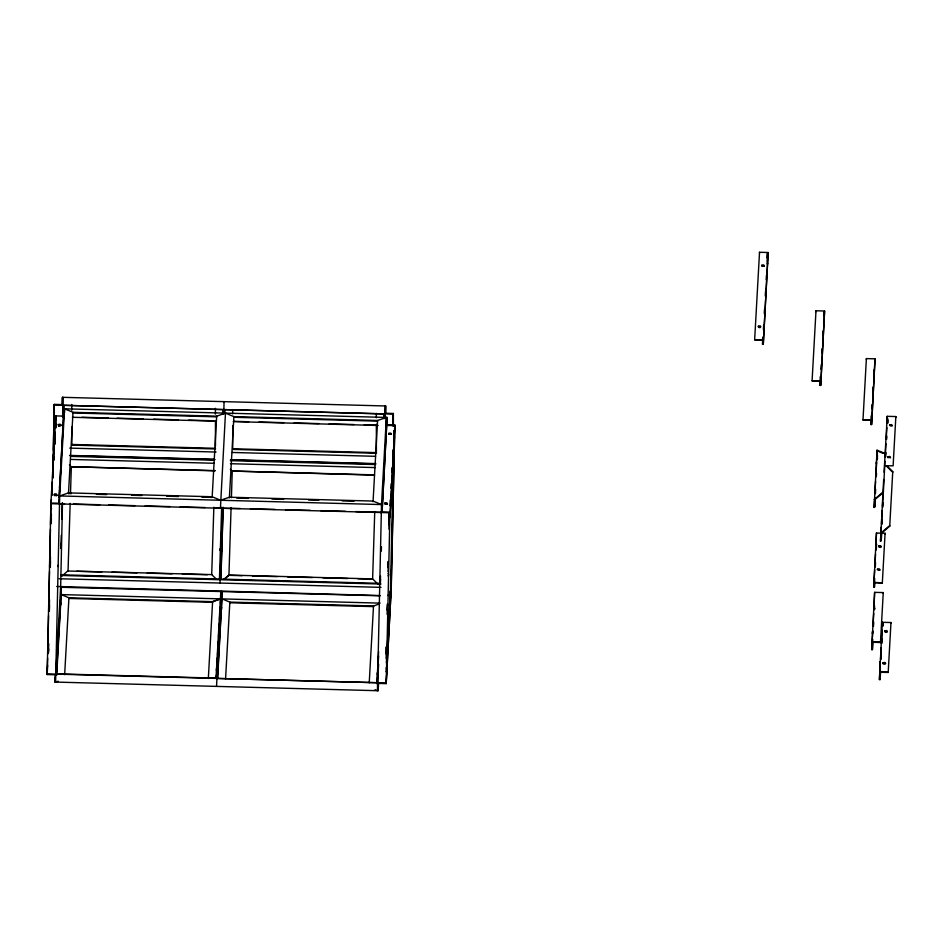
<?xml version="1.0" encoding="UTF-8"?>
<svg xmlns="http://www.w3.org/2000/svg" width="943" height="943" viewBox="0 0 943 943"><rect width="100%" height="100%" fill="white"/><g stroke="black" fill="none" stroke-linecap="round" stroke-linejoin="round"><path stroke-width="1.41" d="M63.075 413.329L63.051 414.449L63.063 413.223M221.039 550.995L221.051 550.052M221.075 549.038L221.122 548.178L221.063 549.321M875.458 493.625L875.611 489.228M221.086 549.84L221.039 550.983L221.039 550.382M53.386 450.306L54.281 404.382L62.179 404.594L62.415 397.309L385.675 405.973L385.687 413.14M63.134 397.333L62.875 416.759M62.627 417.018L62.886 405.278L384.697 413.906L384.685 418.138L384.956 405.95M52.69 476.934L54.258 405.054L393.314 414.13L393.148 425.764L393.337 413.47L385.439 413.258L385.675 405.973M221.11 548.779L221.051 550.123M378.556 683.463L378.143 690.724L54.894 682.06L55.048 674.752L47.15 674.54L50.91 503.02L58.808 503.232L58.973 500.332M47.621 658.226L47.162 673.88L386.217 682.956L391.086 591.12L394.822 425.647L387.632 425.446M47.751 652.344L48.553 615.626M48.647 611.217L49.519 571.564M49.614 567.156L50.45 528.964M50.545 524.556L50.887 503.692L55.778 415.898L63.676 416.111L62.945 429.171M48.364 652.403L48.553 643.597L48.093 652.379M49.26 611.288L49.519 599.536M50.227 567.238L50.45 556.959M51.193 523.188L51.382 514.383M48.47 652.367L48.565 647.959M49.366 611.241L49.496 605.359M50.333 567.167L50.462 561.297M51.299 523.106L51.394 518.697M52.773 478.101L53.279 454.691M53.999 450.341L54.222 440.086M54.093 450.318L54.222 444.471M55.048 443.964L55.177 438.082M55.507 428.299L55.778 415.898M58.808 503.232L63.841 408.791L387.09 417.454L382.068 511.896L389.966 512.108L386.206 683.628L378.308 683.416L378.143 690.724M386.206 425.411L386.371 417.431L377.577 420.472L233.899 416.617L225.471 413.128L216.666 416.158L73 412.315L64.56 408.814L59.692 495.947L55.613 682.084L58.124 681.211M63.747 413.187L63.841 408.791M62.486 502.89L60.658 586.982L61.354 587.277L380.277 595.811M64.466 412.798L64.56 408.814M71.409 493.649L68.474 493.566L68.485 492.906L212.163 496.749L220.591 500.25L229.397 497.22L373.063 501.063L381.502 504.564L377.424 690.7L375.019 689.71M201.885 497.138L212.14 497.409L212.163 496.749M378.614 664.178L377.601 682.732L216.69 678.418L215.994 678.123L220.827 591.544L220.674 598.864L212.599 601.646L212.588 602.306L68.922 598.451L68.933 597.791L61.201 594.585L61.354 587.277L56.521 673.856L55.79 674.104L55.814 673.172M216.525 686.398L221.57 591.296M240.17 508.489L220.426 508.23L225.471 413.128M382.068 511.896L387.09 417.454M384.603 418.303L384.697 413.906M386.147 654.1L386.3 646.768L386.147 658.473M387.113 610.05L387.667 603.944M388.044 567.474L388.174 561.604M388.976 524.886L389.235 513.145L388.988 529.212M387.113 614.412L387.337 604.121M388.044 571.812L388.268 561.533M393.455 450.094L390.378 595.422L388.08 636.513M393.691 444.177L393.974 430.963L393.75 436.868L394.469 436.892L389.954 517.483L389.235 517.459M391.074 596.495L394.834 424.975L386.936 424.763M875.363 497.998L874.88 506.792L874.126 507.428L877.049 450.188L885.489 453.677L885.477 454.349M872.817 642.372L872.416 649.621L871.697 649.597L874.621 592.345L883.249 592.581L883.226 593.241M874.88 506.792L875.033 499.484L883.343 492.458L884.982 461.28M872.416 649.621L872.735 639.401M877.049 450.188L876.872 458.157L877.579 458.451M874.621 592.345L873.961 609.025M881.74 531.828L881.245 540.563L880.491 541.199L883.674 479.492M881.245 540.563L881.41 533.243L889.72 526.218L892.75 471.641L886.609 465.547M883.343 492.458L883.355 491.798L874.291 499.448M880.538 672.324L880.137 679.573L879.418 679.549L882.342 622.297L890.97 622.533L890.946 623.193M872.57 642.301L880.479 642.513L880.491 641.853L871.874 641.617M880.137 679.573L880.29 672.253L888.2 672.465L890.97 622.533M882.259 626.293L882.342 622.297M882.99 625.916L883.049 622.981L882.884 625.881M889.72 526.218L889.732 525.569L880.668 533.219M888.2 672.465L888.212 671.805L879.595 671.569M892.75 471.641L892.726 472.302L887.104 466.726M57.122 665.228C57.075 668.917 57.217 661.173 57.169 664.862M60.871 545.408L60.847 546.681L60.918 543.887M60.906 545.184L60.93 543.899M217.314 669.518L217.303 670.756L217.373 667.927L217.303 670.65L217.373 667.939L217.326 669.153M220.332 549.745C220.285 553.435 220.438 545.691 220.379 549.38M220.002 608.506C219.955 612.196 220.096 604.463 220.049 608.152M872.487 632.718C872.44 636.407 872.593 628.663 872.534 632.364M876.448 463.06C876.401 466.75 876.554 459.017 876.495 462.707M873.831 609.225L873.843 608.011L873.819 609.602M874.55 609.249L874.55 608.117L874.538 609.614M881.045 528.681C880.998 532.371 881.139 524.626 881.092 528.316M880.208 662.67C880.161 666.359 880.302 658.615 880.255 662.316M881.505 639.543C881.457 643.232 881.599 635.488 881.552 639.177M216.595 669.353L216.654 667.903L216.584 670.732L217.385 657.554M216.631 669.282L216.584 670.673M55.401 427.804L55.767 416.558M60.835 548.543L61.248 535.365M61.766 519.263L62.179 503.032M215.476 448.962L71.809 445.108L71.833 444.459L215.499 448.302M70.171 503.362L68.037 571.022L211.703 574.593L216.501 579.285M70.501 493.389L71.338 466.738L69.417 464.864M213.849 507.216L211.703 574.593M224.045 401.635L223.797 413.894M219.46 579.167L221.652 507.31M222.336 508.077L220.073 583.057M220.438 571.352L220.532 568.429M61.354 574.806L219.365 579.037L220.061 579.721L220.803 579.085L223.078 507.346M220.898 579.202L223.185 507.475M232.721 449.434L232.744 448.762L376.41 452.616L376.387 453.277L232.721 449.422L232.697 425.529M242.139 575.69L228.937 575.336L231.082 507.676M231.412 497.692L232.249 471.052L230.328 469.178M357.951 578.79L372.615 579.179L374.748 511.519M380.512 576.032L380.277 583.352L220.803 579.085M381.302 551.148L381.444 546.751M380.371 583.481L380.512 579.085M377.601 682.732L377.636 681.789M392.771 480.812L392.913 476.392M392.748 485.103L393.031 476.062M759.492 253.207L759.528 252.276L768.144 252.512L763.276 344.348L762.557 344.325L762.722 337.075M767.119 262.26L767.39 253.419L767.142 257.828M815.954 311.709L815.99 310.766L824.606 311.001L820.716 385.416L819.997 385.392L820.233 376.752M823.71 316.329L823.852 311.921L823.699 314.797M866.369 359.531L866.393 358.599L875.021 358.823L871.615 424.527L870.908 424.503L871.132 415.875M875.788 549.993L876.46 533.043L885.076 533.278L885.053 534.209M887.009 423.348L887.233 416.323L895.85 416.558L895.815 417.49M887.728 423.171L887.823 420.224M51.394 499.601L50.898 508.395L51.617 508.418M51.641 495.205L52.372 482.026M52.619 477.629L53.279 465.901M53.598 460.043L54.258 448.326M54.505 443.929L55.165 432.2M52.101 495.299L52.348 490.89M53.091 477.688L53.256 474.753M54.069 460.078L54.234 457.143M54.977 443.929L55.142 440.994M55.873 427.792L56.12 423.383M47.15 674.54L47.657 665.169M48.305 653.546L48.541 649.185M59.138 497.421L59.869 484.36M60.104 479.999L60.835 466.926M61 464.027L61.731 450.954M61.979 446.605L62.709 433.532M54.894 682.06L55.13 677.711M55.79 674.104L60.658 586.593L56.71 586.487M56.686 675.294L61.201 594.585L220.674 598.864L220.426 603.261M68.474 493.566L73 412.315L72.976 412.975L216.654 416.83L216.666 416.158L212.14 497.421M64.654 674.658L68.933 597.791L212.599 601.646L220.674 598.864M208.332 678.5L212.599 601.646M216.242 678.1L216.407 675.164M217.55 654.619L218.293 641.417M218.54 637.008L219.271 623.806M219.519 619.398L220.179 607.657M217.432 678.17L222.265 591.579L217.68 678.135M229.385 497.88L233.899 416.617L233.888 417.289L377.554 421.132L377.577 420.472L373.051 501.723M225.566 678.96L229.844 602.106L222.112 598.899L380.112 603.131M369.232 682.815L373.511 605.948L373.499 606.62L229.833 602.766L229.844 602.106L373.511 605.96L378.886 604.098M381.502 504.564L386.371 417.431M376.894 682.437L378.626 651.625M377.07 683.875L377.636 673.608M377.884 669.2L378.626 655.998M377.671 686.351L377.837 683.439M393.667 433.898L393.832 430.963M389.895 505.743L390.225 499.873M390.874 488.156L391.121 483.759M391.781 472.042L392.029 467.645M392.76 454.455L393.007 450.059M389.954 517.483L394.834 424.975M386.359 662.905L390.367 591.108L391.086 591.12L386.206 683.628M386.194 670.261L386.359 667.326M387.09 654.124L387.502 646.78M762.557 340.01L754.648 339.798L759.528 252.276M762.557 344.325L762.804 339.928M763.382 329.673L763.63 325.276M764.278 313.548L764.525 309.163M765.268 295.972L765.504 291.576M766.164 279.847L766.411 275.45M763.276 344.348L768.144 252.512M819.986 381.078L812.088 380.866L815.99 310.766M819.997 385.392L820.245 380.984M820.905 369.232L821.153 364.823M821.801 353.071L822.048 348.662M822.791 335.449L823.039 331.04M820.716 385.416L824.606 311.001M870.896 420.189L862.986 419.977L866.393 358.599M870.908 424.503L871.143 420.201M871.78 408.743L872.027 404.441M872.746 391.545L872.982 387.243M873.701 374.347L873.937 370.045M871.615 424.527L875.021 358.823M874.126 507.428L874.609 498.741M874.927 492.941L875.575 481.343M875.823 477.005L876.554 463.956M876.342 476.038L876.507 473.115M877.249 459.925L877.497 455.54M874.668 582.774L874.432 587.041L873.713 587.029L876.46 533.043M873.713 587.029L874.668 569.937M874.904 565.659L875.54 554.26M874.432 587.041L874.668 578.424M875.304 566.967L875.54 562.665M876.271 549.769L876.507 545.467M871.697 649.597L872.746 630.761M872.994 626.411L873.725 613.374M873.466 626.364L873.713 622.015M874.444 608.978L874.597 606.078M884.074 472.231L887.233 416.323M880.491 541.199L881.222 528.127M881.469 523.778L882.2 510.705M882.448 506.344L883.096 494.733M885.229 456.884L885.972 443.693M886.22 439.297L886.868 427.568M881.894 524.508L882.141 520.147M882.872 507.051L883.12 502.69M885.713 456.836L885.948 452.44M886.691 439.249L886.856 436.326M887.587 423.136L887.835 418.739M874.42 582.727L882.33 582.939L885.076 533.278M880.479 642.513L883.249 592.581M879.418 679.549L880.302 663.613M880.55 659.263L881.198 647.664M881.446 643.326L882.165 630.278M881.021 659.216L881.269 654.866M881.917 643.267L882.153 638.93M895.85 416.558L893.115 465.83L884.746 465.689M890.616 457.838L889.284 457.119L887.882 457.768M61.932 576.055L68.037 570.751M54.317 495.582L56.91 495.523M764.301 266.421L763.111 265.584L761.85 266.362M883.108 663.377L885.783 663.636L883.19 663.919M889.779 425.552L892.455 425.823M877.485 569.749L880.149 570.043M58.36 425.753L60.812 425.823M59.692 495.947L68.485 492.906M886.833 632.281C889.485 630.867 882.365 631.232 885.76 632.305M880.361 547.423C883.921 546.339 876.247 546.044 879.63 547.4M767.072 263.734L767.779 263.745M823.534 322.223L824.253 322.247M763.276 339.633L754.648 339.798M820.705 380.701L812.088 380.866M871.603 419.812L862.986 419.977M81.935 417.266L108.268 417.973M117.05 418.197L143.371 418.904M153.615 419.187L178.486 419.847M188.718 420.118L213.589 420.79M234.064 421.332L248.693 421.733M258.936 422.004L283.808 422.664M294.039 422.947L318.911 423.607M329.154 423.89L354.014 424.55M364.257 424.821L377.424 425.175M72.399 417.277L215.782 421.12M233.31 421.592L378.155 425.47M69.77 448.114L216.077 452.039M232.143 452.463L375.514 456.306M69.534 455.41L214.379 459.288M230.446 459.712L375.29 463.591M70.277 455.705L215.098 459.583M231.188 460.019L376.009 463.897M70.973 456.388L214.356 460.231M230.422 460.656L375.267 464.534M70.984 459.441L214.367 463.284M230.434 463.708L375.267 467.587M215.004 470.592L71.338 466.738L215.004 470.863M374.454 474.871L232.249 471.052L374.454 475.142M96.327 494.309L106.594 494.592M131.513 495.252L141.78 495.523M166.699 496.195L178.427 496.513M236.717 498.081L248.445 498.387M271.902 499.012L283.631 499.33M308.55 499.99L318.805 500.273M342.262 500.898L353.99 501.216M58.973 495.924L382.221 504.588M64.631 503.786L59.515 504.316M73.413 504.022L99.746 504.729M108.528 504.965L134.861 505.66M145.104 505.943L169.976 506.603M180.219 506.874L205.091 507.546M215.334 507.817L220.426 508.23M250.414 508.76L275.285 509.432M285.529 509.703L310.4 510.363M320.644 510.646L345.515 511.306M355.759 511.577L380.63 512.249L381.326 512.933M50.887 503.692L389.954 512.768M876.106 544.288L876.825 544.311M873.701 582.314L882.33 582.939M378.367 584.53L372.615 578.908L228.937 575.065L223.856 579.474L228.937 575.336M76.831 571.258L101.75 571.929M112.017 572.201L136.935 572.872M147.202 573.144L172.121 573.816M182.376 574.087L207.307 574.759M252.394 575.961L277.325 576.633M287.58 576.904L312.51 577.576M322.765 577.847L347.684 578.519M60.623 575.454L380.972 584.035M59.161 578.743L380.984 587.359M387.738 595.351L390.378 595.422L390.367 591.108M379.546 595.528L60.658 586.593M385.864 671.699L386.583 671.711M56.521 673.856L215.994 678.123M879.029 451.673L882.896 453.277M58.596 425.753C61.672 424.609 62.792 424.963 58.56 425.741M393.337 413.47L393.361 426.389M393.314 414.13L393.337 425.611M384.225 414.177L384.237 418.562M383.978 414.154L383.99 418.539M376.34 413.411L376.351 417.761M376.34 424.232L376.387 453.277M232.673 409.557L232.685 413.918M224.752 409.899L224.752 412.822M224.505 409.887L224.517 412.81M223.314 409.863L223.326 412.786M223.067 409.851L223.078 414.236M215.417 408.307L215.417 414.118M215.452 420.708L215.476 446.063M71.739 404.453L71.751 410.264M71.809 427.026L71.809 445.12M63.841 405.596L63.853 412.893M63.605 405.573L63.617 414.342M62.886 405.278L62.898 413.894M62.415 397.309L62.427 404.488M54.281 404.382L54.281 407.258M54.022 421.038L54.069 449.823M58.03 565.246A1.414 1.308 3.2 0 1 58.006 566.554M387.962 573.603A1.414 1.308 3.2 0 1 387.915 575.867M59.574 488.05L59.645 485.433L59.574 488.05M60.517 605.253L60.6 602.648L60.517 605.253M221.428 609.567L221.499 606.95L221.428 609.567M218.01 670.473L218.092 667.95L218.01 670.473M221.758 550.677L221.829 548.272L221.758 550.677M377.483 674.658L377.565 672.218L377.483 674.658M382.823 496.513L382.905 494.085L382.823 496.513M386.241 435.536L386.312 433.096L386.241 435.536M62.981 426.825L63.063 424.444L62.981 426.825M883.002 662.846C885.524 665.086 886.632 661.137 883.002 662.846M889.673 425.01C892.149 427.273 893.327 423.324 889.673 425.01M54.329 494.273C56.733 496.548 58.03 492.611 54.329 494.273M54.317 494.945C53.515 495.582 59.574 493.849 54.329 494.91M388.646 434.086L391.439 434.251L388.669 434.063M388.657 433.426C391.062 435.701 392.359 431.753 388.657 433.426M877.367 569.218C879.76 571.493 881.08 567.545 877.367 569.218M58.23 424.562C60.541 426.861 61.99 422.924 58.23 424.562M384.779 503.114C387.09 505.413 388.54 501.476 384.779 503.114M384.756 503.786L387.538 503.963L384.768 503.762M761.744 265.289C763.96 267.6 765.563 263.686 761.744 265.289M887.917 456.825C890.133 459.135 891.736 455.221 887.917 456.825M878.676 546.056C880.892 548.366 882.507 544.453 878.676 546.056M884.805 630.95C887.021 633.272 888.636 629.346 884.805 630.95M758.384 326.219C760.176 328.6 762.439 324.757 758.384 326.219M758.361 326.891C760.164 329.272 762.415 325.429 758.361 326.891M57.063 495.24L56.427 495.558L57.051 495.264"/></g></svg>
